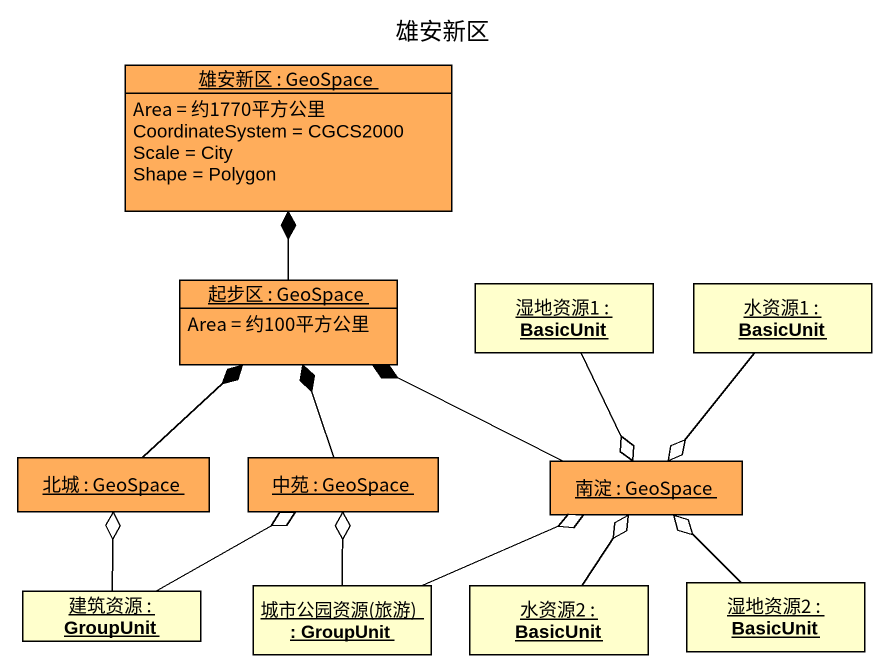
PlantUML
@startuml
title 雄安新区
hide circle
hide empty members
object "雄安新区 : GeoSpace" as 雄安新区 #FFAD5B {
  Area = 约1770平方公里
  CoordinateSystem = CGCS2000
  Scale = City
  Shape = Polygon
}
object "起步区 : GeoSpace" as 起步区 #FFAD5B {
  Area = 约100平方公里
}
object "湿地资源1 : BasicUnit" as 湿地资源1
object "水资源1 : BasicUnit" as 水资源1
object "北城 : GeoSpace" as 北城 #FFAD5B
object "中苑 : GeoSpace" as 中苑 #FFAD5B
object "南淀 : GeoSpace" as 南淀 #FFAD5B
object "建筑资源 : GroupUnit" as 建筑资源
object "城市公园资源(旅游) : GroupUnit" as 城市公园资源_旅游
object "水资源2 : BasicUnit" as 水资源2
object "湿地资源2 : BasicUnit" as 湿地资源2
起步区 -up-* 雄安新区
湿地资源1 --o 南淀
水资源1 --o 南淀
北城 -up-* 起步区
中苑 -up-* 起步区
南淀 -left-* 起步区
建筑资源 -up-o 北城
建筑资源 -right-o 中苑
城市公园资源_旅游 -up-o 中苑
城市公园资源_旅游 -right-o 南淀
水资源2 -up-o 南淀
湿地资源2 -up-o 南淀
@enduml
